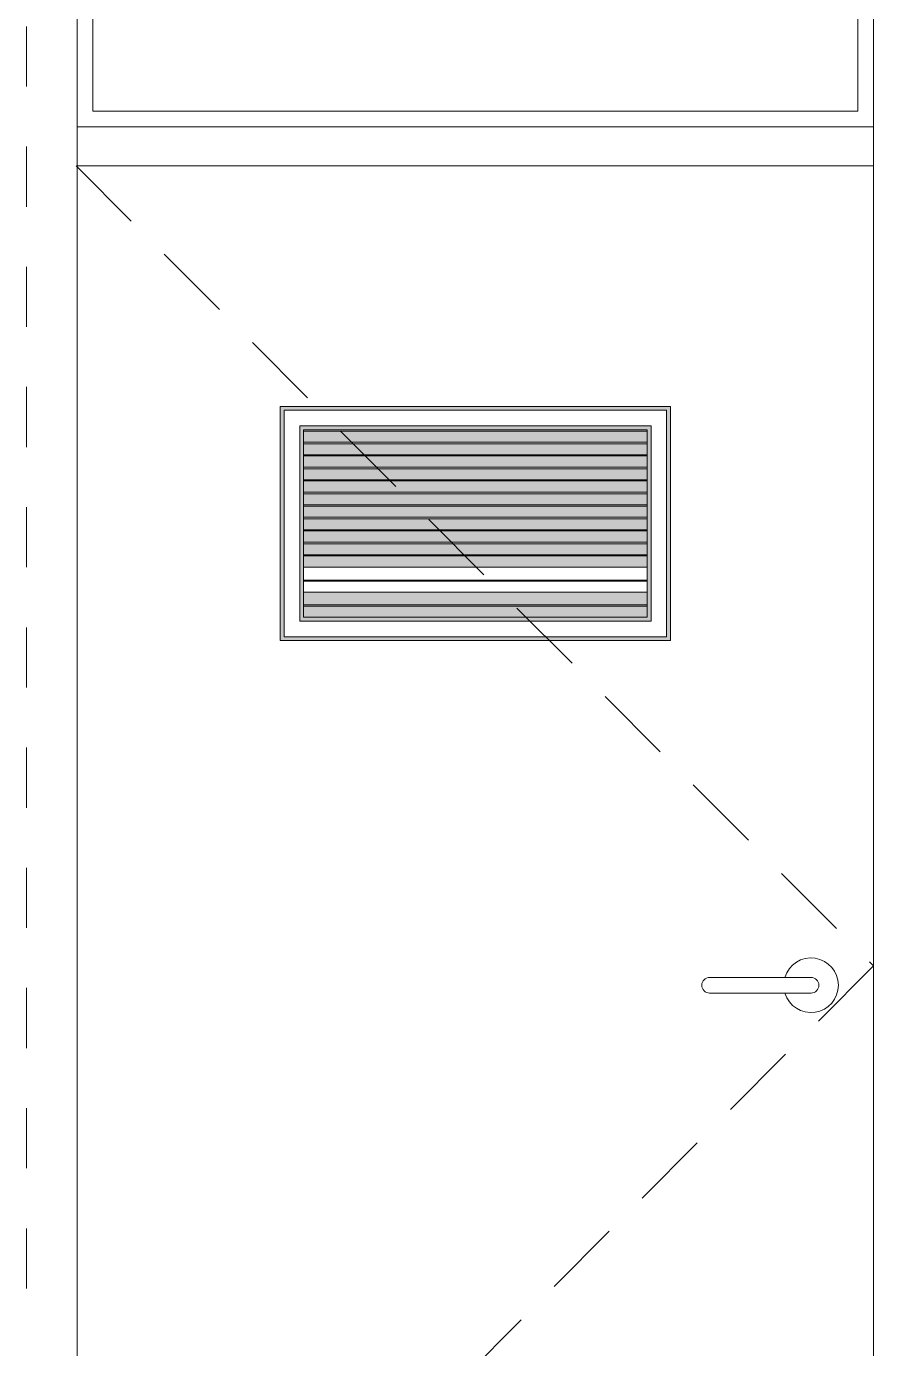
# Model space of a CAD drawing. Header units: millimetres. Extents: x 3914 to 319671, y -18248 to 19136.
# Drawn here: x 283966 to 285051, y 534 to 2228 of the extents above; entities that cross this region are included whole.
import ezdxf

# ---------------------------------------------------------------- set-up
doc = ezdxf.new("R2010")
doc.units = ezdxf.units.MM
doc.linetypes.add('200_ШТРИХ__ш1_п0_6_', pattern=[160, 100, -60])
doc.linetypes.add('Штрих', pattern=[635, 317.5, -317.5])
for name, color, linetype, lineweight in [('A-DETL', 7, 'Continuous', 9), ('A-DETL-2', 7, 'Continuous', 5), ('A-DOOR', 7, 'Continuous', 9), ('A-DOOR-1', 7, 'Continuous', 5), ('A-DOOR-2', 7, '200_ШТРИХ__ш1_п0_6_', 5), ('A-DOOR-FRAM', 7, 'Continuous', 5), ('A-DOOR-HDLN', 7, 'Штрих', 5), ('A-WALL', 7, 'Continuous', 5)]:
    doc.layers.add(name, color=color, linetype=linetype, lineweight=lineweight)
doc.layers.add('A-DETL-GENF-7', color=7, linetype='Continuous', lineweight=9, true_color=0xffffff)

# ---------------------------------------------------------------- blocks, each defined once
blk = doc.blocks.new('Дверь_СКБ_1Ст_Наружная_БезПР - ДН-7_1150х3300_Электрощитовая-26415730-АР2_ТР1_Фасад ___-1')
at = {"layer": 'A-DOOR'}
for p, q in [((-31895, 3235), (-31895, 2100)), ((-30875, 2100), (-30875, 3235)), ((-31875, 2120), (-31875, 3215)), ((-30895, 3215), (-30895, 2120)), ((-30895, 2120), (-31875, 2120)), ((-31895, 2100), (-30875, 2100)), ((-31085, 1010), (-30955, 1010)), ((-30955, 1010), (-30988.5, 1010)), ((-30955, 990), (-31085, 990)), ((-30988.5, 990), (-30955, 990))]:
    blk.add_line(p, q, dxfattribs=at)
for centre, radius, start, end in [((-30955, 1000), 35, 0, 163.3985), ((-31085, 1000), 10, 90, 270), ((-30955, 1000), 35, 196.6015, 0), ((-30955, 1000), 10, 270, 90), ((-30955, 1000), 10, 270, 90)]:
    blk.add_arc(centre, radius, start, end, dxfattribs=at)
at = {"layer": 'A-DOOR-1'}
for p, q in [((-30875, 2050), (-31895, 2050)), ((-31895, 0), (-31895, 2050)), ((-30875, 2050), (-30875, 0))]:
    blk.add_line(p, q, dxfattribs=at)
at = {"layer": 'A-DOOR-2'}
for p, q in [((-31896.4, 2050), (-30875, 1025)), ((-30875, 1025), (-31895, 0))]:
    blk.add_line(p, q, dxfattribs=at)
at = {"layer": 'A-DOOR-FRAM'}
for p, q in [((-31895, 2100), (-31895, 0)), ((-31895, 2100), (-31895, 2050)), ((-30875, 2100), (-30875, 0)), ((-30875, 2050), (-30875, 2100)), ((-31895, 2050), (-30875, 2050))]:
    blk.add_line(p, q, dxfattribs=at)
at = {"layer": 'A-DOOR-HDLN'}
for p, q in [((-31960, 2151.5), (-31960, 2228.5)), ((-31960, 2151.5), (-31960, 2228.5)), ((-31960, 1997.5), (-31960, 2074.5)), ((-31960, 1997.5), (-31960, 2074.5)), ((-31960, 1843.5), (-31960, 1920.5)), ((-31960, 1843.5), (-31960, 1920.5)), ((-31960, 1689.5), (-31960, 1766.5)), ((-31960, 1689.5), (-31960, 1766.5)), ((-31960, 1535.5), (-31960, 1612.5)), ((-31960, 1535.5), (-31960, 1612.5)), ((-31960, 1381.5), (-31960, 1458.5)), ((-31960, 1381.5), (-31960, 1458.5)), ((-31960, 1227.5), (-31960, 1304.5)), ((-31960, 1227.5), (-31960, 1304.5)), ((-31960, 1073.5), (-31960, 1150.5)), ((-31960, 1073.5), (-31960, 1150.5)), ((-31960, 919.5), (-31960, 996.5)), ((-31960, 919.5), (-31960, 996.5)), ((-31960, 765.5), (-31960, 842.5)), ((-31960, 765.5), (-31960, 842.5)), ((-31960, 611.5), (-31960, 688.5)), ((-31960, 611.5), (-31960, 688.5))]:
    blk.add_line(p, q, dxfattribs=at)

msp = doc.modelspace()

# ---------------------------------------------------------------- hatches: boundary and pattern name
at = {"layer": 'A-DETL-GENF-7'}
h = msp.add_hatch(color=256, dxfattribs=at)
h.paths.add_polyline_path([(284785.9, 1441.6), (284790.9, 1441.6), (284790.9, 1741.6), (284290.9, 1741.6), (284290.9, 1441.6), (284771.4, 1441.6)], flags=0)
h.paths.add_polyline_path([(284585.9, 1446.6), (284295.9, 1446.6), (284295.9, 1736.6), (284785.9, 1736.6), (284785.9, 1446.6), (284760.9, 1446.6)], flags=0)
h.paths.add_polyline_path([(284315.9, 1466.6), (284765.9, 1466.6), (284765.9, 1716.6), (284315.9, 1716.6), (284315.9, 1471.6)], flags=0)
h.paths.add_polyline_path([(284320.9, 1471.6), (284320.9, 1711.6), (284760.9, 1711.6), (284760.7, 1471.6), (284520.9, 1471.6)], flags=0)
h = msp.add_hatch(color=256, dxfattribs=at)
h.paths.add_polyline_path([(284320.9, 1471.6), (284760.9, 1471.6), (284760.9, 1485.7), (284320.9, 1485.7)], flags=0)
h.paths.add_polyline_path([(284536.5, 1487.2), (284760.9, 1487.2), (284760.9, 1503.7), (284320.9, 1503.7), (284320.9, 1487.2), (284336.5, 1487.2)], flags=0)
h.paths.add_polyline_path([(284567.1, 1517.8), (284760.9, 1517.8), (284760.9, 1519.2), (284320.9, 1519.2), (284320.9, 1517.8), (284514.8, 1517.8)], flags=0)
h.paths.add_polyline_path([(284585, 1535.7), (284760.9, 1535.7), (284760.9, 1550.1), (284320.9, 1550.1), (284320.9, 1535.7), (284496.8, 1535.7)], flags=0)
h.paths.add_polyline_path([(284320.9, 1551.3), (284760.9, 1551.3), (284760.9, 1565.4), (284320.9, 1565.4)], flags=0)
h.paths.add_polyline_path([(284617.1, 1567.8), (284760.9, 1567.8), (284760.9, 1582), (284320.9, 1582), (284320.9, 1567.8), (284464.7, 1567.8)], flags=0)
h.paths.add_polyline_path([(284432.7, 1583.3), (284760.9, 1583.3), (284760.9, 1597.5), (284320.9, 1597.5), (284320.9, 1583.3)], flags=0)
h.paths.add_polyline_path([(284320.9, 1599.9), (284760.9, 1599.9), (284760.9, 1614), (284320.9, 1614)], flags=0)
h.paths.add_polyline_path([(284664.7, 1615.4), (284760.9, 1615.4), (284760.9, 1629.5), (284320.9, 1629.5), (284320.9, 1615.4), (284464.7, 1615.4)], flags=0)
h.paths.add_polyline_path([(284760.9, 1631.9), (284760.9, 1631.9), (284760.9, 1646.1), (284320.9, 1646.1), (284320.9, 1631.9), (284681.2, 1631.9)], flags=0)
h.paths.add_polyline_path([(284760.9, 1647.4), (284760.9, 1661.5), (284320.9, 1661.5), (284320.9, 1647.4), (284760.9, 1647.4)], flags=0)
h.paths.add_polyline_path([(284320.9, 1663.9), (284760.9, 1663.9), (284760.9, 1678.1), (284320.9, 1678.1)], flags=0)
h.paths.add_polyline_path([(284528.8, 1679.4), (284760.9, 1679.4), (284760.9, 1693.6), (284320.9, 1693.6), (284320.9, 1679.4), (284353.1, 1679.4)], flags=0)
h.paths.add_polyline_path([(284320.9, 1695.9), (284760.9, 1695.9), (284760.9, 1710.1), (284320.9, 1710.1)], flags=0)

# ---------------------------------------------------------------- linework, layer by layer
at = {"layer": 'A-DETL'}
for p, q in [((284790.9, 1741.6), (284290.9, 1741.6)), ((284290.9, 1741.6), (284290.9, 1441.6)), ((284295.9, 1446.6), (284295.9, 1736.6)), ((284295.9, 1736.6), (284785.9, 1736.6)), ((284785.9, 1736.6), (284785.9, 1446.6)), ((284790.9, 1441.6), (284790.9, 1741.6)), ((284765.9, 1716.6), (284315.9, 1716.6)), ((284315.9, 1716.6), (284315.9, 1466.6)), ((284320.9, 1711.6), (284760.9, 1711.6)), ((284320.9, 1471.6), (284320.9, 1711.6)), ((284760.9, 1711.6), (284760.9, 1471.6)), ((284765.9, 1466.6), (284765.9, 1716.6)), ((284315.9, 1466.6), (284765.9, 1466.6)), ((284760.9, 1471.6), (284320.9, 1471.6)), ((284290.9, 1441.6), (284790.9, 1441.6)), ((284785.9, 1446.6), (284295.9, 1446.6))]:
    msp.add_line(p, q, dxfattribs=at)
at = {"layer": 'A-DETL-2'}
for p, q in [((284760.9, 1710.1), (284320.9, 1710.1)), ((284320.9, 1710.1), (284320.9, 1695.9)), ((284320.9, 1695.9), (284760.9, 1695.9)), ((284760.9, 1695.9), (284760.9, 1710.1)), ((284760.9, 1693.6), (284320.9, 1693.6)), ((284320.9, 1693.6), (284320.9, 1679.4)), ((284320.9, 1679.4), (284760.9, 1679.4)), ((284760.9, 1678.1), (284320.9, 1678.1)), ((284320.9, 1678.1), (284320.9, 1663.9)), ((284760.9, 1679.4), (284760.9, 1693.6)), ((284760.9, 1663.9), (284760.9, 1678.1)), ((284320.9, 1663.9), (284760.9, 1663.9)), ((284760.9, 1661.5), (284320.9, 1661.5)), ((284320.9, 1661.5), (284320.9, 1647.4)), ((284760.9, 1647.4), (284760.9, 1661.5)), ((284320.9, 1647.4), (284760.9, 1647.4)), ((284760.9, 1646.1), (284320.9, 1646.1)), ((284320.9, 1646.1), (284320.9, 1631.9)), ((284760.9, 1631.9), (284760.9, 1646.1)), ((284320.9, 1631.9), (284760.9, 1631.9)), ((284760.9, 1629.5), (284320.9, 1629.5)), ((284320.9, 1629.5), (284320.9, 1615.4)), ((284760.9, 1615.4), (284760.9, 1629.5)), ((284320.9, 1615.4), (284760.9, 1615.4)), ((284760.9, 1614), (284320.9, 1614)), ((284320.9, 1614), (284320.9, 1599.9)), ((284760.9, 1599.9), (284760.9, 1614)), ((284320.9, 1599.9), (284760.9, 1599.9)), ((284760.9, 1597.5), (284320.9, 1597.5)), ((284320.9, 1597.5), (284320.9, 1583.3)), ((284760.9, 1583.3), (284760.9, 1597.5)), ((284320.9, 1583.3), (284760.9, 1583.3)), ((284760.9, 1582), (284320.9, 1582)), ((284320.9, 1582), (284320.9, 1567.8)), ((284760.9, 1567.8), (284760.9, 1582)), ((284320.9, 1567.8), (284760.9, 1567.8)), ((284760.9, 1565.4), (284320.9, 1565.4)), ((284320.9, 1565.4), (284320.9, 1551.3)), ((284760.9, 1551.3), (284760.9, 1565.4)), ((284320.9, 1551.3), (284760.9, 1551.3)), ((284760.9, 1550.1), (284320.9, 1550.1)), ((284320.9, 1550.1), (284320.9, 1535.7)), ((284760.9, 1535.7), (284760.9, 1550.1)), ((284320.9, 1535.7), (284760.9, 1535.7)), ((284760.9, 1519.2), (284320.9, 1519.2)), ((284320.9, 1519.2), (284320.9, 1517.8)), ((284320.9, 1517.8), (284760.9, 1517.8)), ((284760.9, 1517.8), (284760.9, 1519.2)), ((284760.9, 1503.7), (284320.9, 1503.7)), ((284320.9, 1503.7), (284320.9, 1487.2)), ((284760.9, 1487.2), (284760.9, 1503.7)), ((284320.9, 1487.2), (284760.9, 1487.2)), ((284760.9, 1485.7), (284320.9, 1485.7)), ((284320.9, 1485.7), (284320.9, 1471.6)), ((284760.9, 1471.6), (284760.9, 1485.7)), ((284320.9, 1471.6), (284760.9, 1471.6))]:
    msp.add_line(p, q, dxfattribs=at)
at = {"layer": 'A-WALL'}
for p, q in [((283965.9, 2151.5), (283965.9, 2228.5)), ((283965.9, 1997.5), (283965.9, 2074.5)), ((283965.9, 1843.5), (283965.9, 1920.5)), ((283965.9, 1689.5), (283965.9, 1766.5)), ((283965.9, 1535.5), (283965.9, 1612.5)), ((283965.9, 1381.5), (283965.9, 1458.5)), ((283965.9, 1227.5), (283965.9, 1304.5)), ((283965.9, 1073.5), (283965.9, 1150.5)), ((283965.9, 919.5), (283965.9, 996.5)), ((283965.9, 765.5), (283965.9, 842.5)), ((283965.9, 611.5), (283965.9, 688.5))]:
    msp.add_line(p, q, dxfattribs=at)

# ---------------------------------------------------------------- block references
at = {"layer": 'A-DOOR'}
msp.add_blockref('Дверь_СКБ_1Ст_Наружная_БезПР - ДН-7_1150х3300_Электрощитовая-26415730-АР2_ТР1_Фасад ___-1', (315925.9, 0), dxfattribs=at)

doc.saveas('drawing.dxf')
